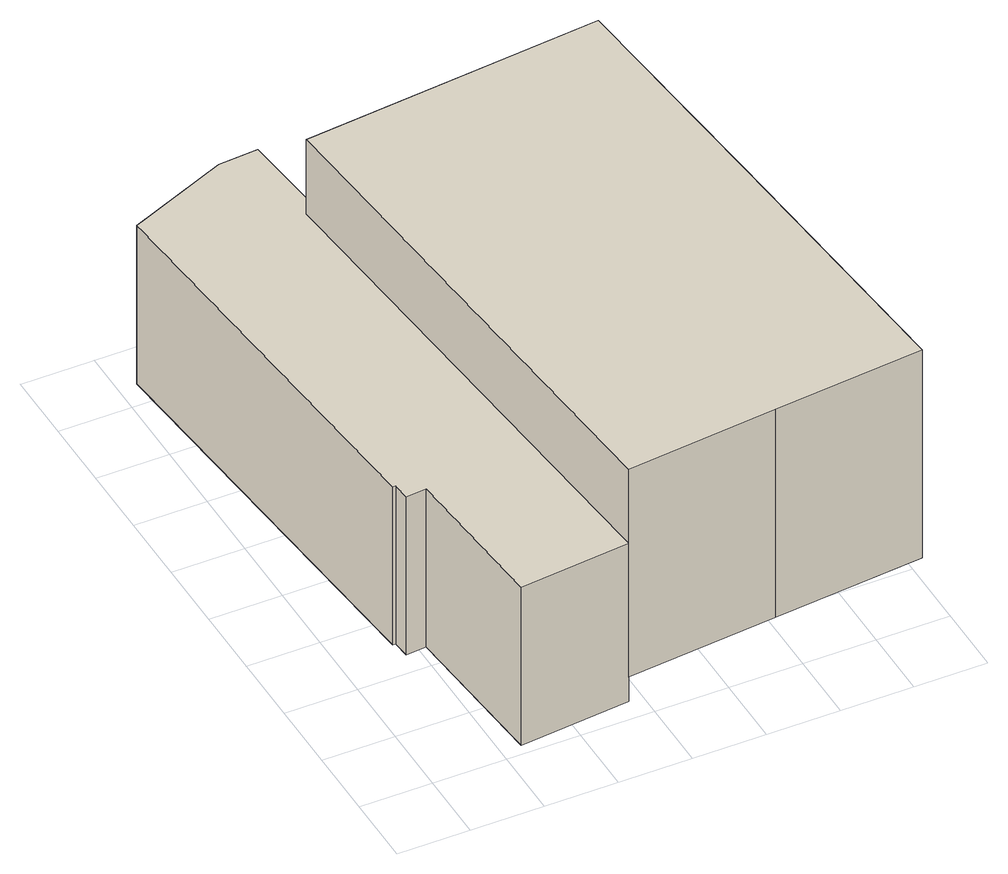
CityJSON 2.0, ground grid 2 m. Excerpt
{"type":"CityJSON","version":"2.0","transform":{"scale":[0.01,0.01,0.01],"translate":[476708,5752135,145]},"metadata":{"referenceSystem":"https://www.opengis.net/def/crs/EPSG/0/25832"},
"CityObjects":{
"building1":{"type":"Building","attributes":{"Gemeindeschluessel":"05754036","function":"31001_1010"},"address":[{"country":"Germany","locality":"Schloß Holte-Stukenbrock","thoroughfareNumber":"52","thoroughfareName":"Forthofstraße"}],"children":["building1-1","building1-2"]},
"building1-1":{"type":"BuildingPart","attributes":{"BezugspunktDach":"2000","measuredHeight":8.07},"parents":["building1"],"geometry":[{"type":"Solid","lod":"1","boundaries":[[[[0,1,2,3,4,5,6,7]],[[8,9,10,11,12,13,14,15]],[[8,15,7,6]],[[9,8,6,5]],[[10,9,5,4]],[[11,10,4,3]],[[12,11,3,2]],[[13,12,2,1]],[[14,13,1,0]],[[15,14,0,7]]]]}]},
"building1-2":{"type":"BuildingPart","attributes":{"BezugspunktDach":"2000","measuredHeight":4.94},"address":[{"country":"Germany","locality":"Schloß Holte-Stukenbrock","thoroughfareNumber":"52","thoroughfareName":"Forthofstraße"}],"parents":["building1"],"geometry":[{"type":"Solid","lod":"1","boundaries":[[[[16,17,18,19,20,21,22,23,24,25,26]],[[27,28,29,30,31,32,33,34,35,36,37]],[[27,37,26,25]],[[28,27,25,24]],[[29,28,24,23]],[[30,29,23,22]],[[31,30,22,21]],[[32,31,21,20]],[[33,32,20,19]],[[34,33,19,18]],[[35,34,18,17]],[[36,35,17,16]],[[37,36,16,26]]]]}]}
},
"vertices":[
[1398,145,734],[1327,970,734],[1305,1214,734],[1270,1614,734],[853,1572,734],[436,1530,734],[562,62,734],[980,104,734],[562,62,85],[436,1530,85],[853,1572,85],[1270,1614,85],[1305,1214,85],[1327,970,85],[1398,145,85],[980,104,85],
[468,1534,503],[443,1800,503],[333,1792,503],[52,1675,503],[152,511,503],[160,511,503],[164,463,503],[220,468,503],[255,31,503],[562,62,503],[436,1530,503],[562,62,9],[255,31,9],[220,468,9],[164,463,9],[160,511,9],[152,511,9],[52,1675,9],[333,1792,9],[443,1800,9],[468,1534,9],[436,1530,9]
]}
